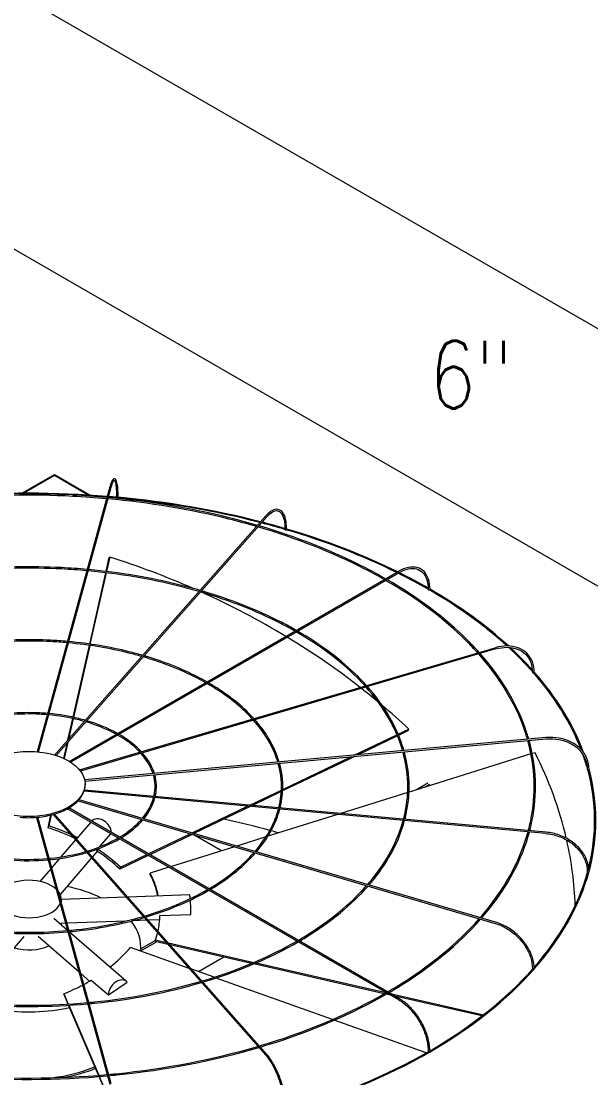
# Model space of a CAD drawing. Header units: millimetres. Extents: x -312439 to 477422, y -331570 to 212570.
# Drawn here: x 364827 to 365881, y 107253 to 109208 of the extents above; entities that cross this region are included whole.
import ezdxf

# ---------------------------------------------------------------- set-up
doc = ezdxf.new("R2010")
doc.units = ezdxf.units.MM
doc.layers.add('ARCONDTEXTO', color=4, linetype='Continuous')
doc.styles.add('ROMANS', font='romans.shx', dxfattribs={"height": 187.5})

msp = doc.modelspace()

# ---------------------------------------------------------------- linework, layer by layer
at = {"color": 5, "linetype": 'Continuous', "lineweight": 0, "extrusion": (-1.11022e-16, 0.816497, 0.57735)}
for p, q in [((360696.16, 111163.431), (370500.469, 105502.91)), ((370706.594, 105859.928), (361937.317, 110922.873))]:
    msp.add_line(p, q, dxfattribs=at)
at = {"color": 3, "linetype": 'Continuous', "lineweight": 0, "extrusion": (-1.11022e-16, 0.816497, 0.57735)}
for p, q in [((364828.496, 108334.265), (364888.798, 108369.081)), ((364888.798, 108367.081), (364831.997, 108334.287)), ((364888.798, 108369.081), (364955.205, 108330.741)), ((364951.325, 108330.981), (364888.798, 108367.081)), ((364991.403, 108346.135), (364856.935, 107855.967)), ((364859.41, 107855.729), (364993.765, 108345.487)), ((365279.924, 108292.547), (364889.247, 107849.865)), ((364891.811, 107849.069), (365281.761, 108290.926)), ((364991.078, 108216.153), (364985.058, 108189.572)), ((364989.748, 108212.721), (364991.078, 108216.153)), ((364984.519, 108189.637), (364989.748, 108212.721)), ((364916.245, 107838.223), (365525.437, 108189.94)), ((364918.61, 107836.76), (365526.662, 108187.819)), ((364954.089, 108055.292), (364983.975, 108187.236)), ((364984.514, 108187.171), (364954.625, 108055.215)), ((364923.396, 107919.785), (364953.546, 108052.895)), ((364954.082, 108052.819), (364923.924, 107919.672)), ((364935.287, 107822.39), (365703.857, 108048.484)), ((365704.548, 108046.134), (364936.923, 107820.318)), ((364913.882, 107877.779), (364922.855, 107917.396)), ((364923.382, 107917.282), (364914.626, 107878.622)), ((365443.206, 107849.682), (365522.169, 107887.579)), ((365523.145, 107885.254), (365450.396, 107850.339)), ((365524.38, 107888.64), (365543.986, 107898.05)), ((365542.656, 107894.618), (365525.357, 107886.316)), ((365542.656, 107894.618), (365543.986, 107898.05)), ((364906.125, 107843.536), (364912.754, 107872.799)), ((364913.498, 107873.642), (364906.626, 107843.304)), ((365797.752, 107882.103), (364944.664, 107804.094)), ((364945.121, 107801.676), (365797.975, 107879.664)), ((365444.065, 107847.301), (365310.906, 107783.393)), ((365311.025, 107786.243), (365436.874, 107846.643)), ((365770.092, 107851.93), (365544.565, 107781.279)), ((365777.536, 107854.262), (365772.444, 107852.667)), ((365797.975, 107707.112), (364944.317, 107785.174)), ((364945.53, 107794.34), (364945.53, 107796.34)), ((365250.465, 107757.178), (365308.53, 107785.046)), ((365579.596, 107797.894), (365558.238, 107785.563)), ((365573.385, 107790.308), (365583.06, 107795.894)), ((364932.529, 107765.197), (365703.857, 107538.292)), ((365704.548, 107540.642), (364934.367, 107767.209)), ((365797.752, 107704.673), (364943.594, 107782.78)), ((365308.387, 107782.184), (365255.354, 107756.731)), ((365542.078, 107780.5), (365418.564, 107741.807)), ((365525.437, 107396.836), (364912.847, 107750.515)), ((365526.662, 107398.957), (364915.324, 107751.913)), ((365143.301, 107705.746), (365246.16, 107755.112)), ((365251.049, 107754.665), (365146.909, 107704.685)), ((364855.889, 107734.624), (364991.403, 107240.641)), ((364993.765, 107241.289), (364858.367, 107734.847)), ((364877.052, 107715.18), (364882.436, 107738.948)), ((364883.022, 107739.096), (364878.382, 107718.612)), ((364886.502, 107740.021), (365279.924, 107294.229)), ((364889.105, 107740.774), (365281.761, 107295.85)), ((365412.486, 107739.903), (365283.504, 107699.497)), ((364877.052, 107715.18), (364878.382, 107718.612)), ((364955.944, 107725.633), (364929.597, 107694.891)), ((364927.987, 107693.013), (364900.783, 107661.271)), ((364992.736, 107704.391), (364971.612, 107679.742)), ((365062.475, 107666.955), (365140.003, 107704.163)), ((365143.611, 107703.102), (365065.117, 107665.43)), ((365197.864, 107672.668), (365146.75, 107702.179)), ((365279.9, 107698.367), (365225.895, 107681.449)), ((364968.077, 107671.845), (364959.139, 107661.416)), ((365221.692, 107680.133), (365103.683, 107643.164)), ((364898.352, 107658.434), (364883.942, 107641.621)), ((364957.53, 107659.538), (364899.563, 107591.902)), ((365062.442, 107664.146), (365009.73, 107638.847)), ((365011.06, 107642.279), (365059.8, 107665.671)), ((364882.018, 107639.376), (364861.961, 107615.974)), ((365009.73, 107638.847), (365011.06, 107642.279)), ((365066.069, 107628.454), (365066.164, 107631.41)), ((365100.507, 107642.169), (365066.164, 107631.41)), ((365139.006, 107591.244), (365024.804, 107587.011)), ((365021.64, 107586.894), (364901.366, 107582.436)), ((364901.366, 107583.48), (364901.366, 107578.106)), ((365084.008, 107552.817), (365141.236, 107554.938)), ((364913.269, 107525.128), (364887.727, 107547.263)), ((364909.692, 107538.499), (364900.685, 107538.165)), ((364901.366, 107538.191), (364901.366, 107535.443)), ((365020.82, 107542.618), (364912.206, 107538.592)), ((365059.451, 107544.05), (365032.724, 107543.059)), ((365083.53, 107544.942), (365062.615, 107544.167)), ((364768.185, 107438.61), (364833.026, 107514.267)), ((364934.444, 107448.271), (364858.77, 107513.849)), ((365021.713, 107431.153), (364916.72, 107522.138)), ((365137.959, 107455.092), (365029.253, 107493.919)), ((365075.623, 107506.925), (365048.644, 107491.349)), ((365048.644, 107487.349), (365077.849, 107504.21)), ((365048.644, 107486.992), (365048.644, 107494.242)), ((365075.553, 107504.734), (365075.648, 107507.69)), ((365098.832, 107499.427), (365075.553, 107504.734)), ((365075.648, 107507.69), (365095.542, 107503.156)), ((365099.631, 107502.223), (365257.8, 107466.168)), ((365253.222, 107464.233), (365102.922, 107498.495)), ((365202.026, 107475.904), (365155.27, 107448.909)), ((365183.981, 107438.654), (365142.73, 107453.388)), ((365498.881, 107408.234), (365257.315, 107463.3)), ((365261.859, 107465.243), (365501.615, 107410.59)), ((364953.831, 107431.471), (364937.776, 107445.384)), ((364957.106, 107433.426), (364988.902, 107405.872)), ((365402.99, 107360.43), (365187.755, 107437.306)), ((364988.902, 107405.872), (365023.097, 107429.692)), ((364906.059, 107408.102), (364914.179, 107389.187)), ((364907.294, 107404.765), (364906.059, 107408.102)), ((364913.987, 107389.175), (364907.294, 107404.765)), ((365510.139, 107405.668), (365502.405, 107407.431)), ((365509.71, 107408.744), (365682.427, 107369.373)), ((365679.461, 107367.071), (365518.234, 107403.823)), ((364970.592, 107257.319), (364915.014, 107386.783)), ((364915.206, 107386.795), (364970.783, 107257.335)), ((365576.047, 107298.619), (365406.361, 107359.226)), ((365000.288, 107188.146), (364971.612, 107254.944)), ((364971.802, 107254.96), (365000.221, 107188.762))]:
    msp.add_line(p, q, dxfattribs=at)
at = {"color": 3, "linetype": 'Continuous', "lineweight": 0}
for centre, major_axis, ratio, start_param, end_param in [((364841.471, 107728.805), (-1048.768, 0), 0.57735027, 4.57359934, 4.85199434), ((364841.471, 107728.805), (-1046.319, 0), 0.57735027, 4.57364216, 4.63432464), ((364841.471, 107728.805), (-1046.319, 0), 0.57735027, 4.55682048, 4.57124415), ((364841.471, 107728.805), (-1048.768, 0), 0.57735027, 4.55718579, 4.57120693), ((365004.814, 108325.559), (1.225, -0.004), 0.56474576, 3.14159265, 4.55699194), ((365004.814, 108325.559), (1.225, -0.004), 0.56474576, 4.55699194, 6.12778827), ((364841.471, 107728.805), (-1046.319, 0), 0.57735027, 4.2914666, 4.55448885), ((365005.006, 108326.258), (1.225, 0), 0.57735027, 5.71748689, 6.28318531), ((364841.471, 107728.805), (-1048.768, 0), 0.57735027, 4.29134899, 4.55463788), ((364841.471, 107728.805), (-1046.319, 0), 0.57735027, 4.24262693, 4.28868124), ((364841.471, 107728.805), (-1048.768, 0), 0.57735027, 4.24381435, 4.28857014), ((365316.335, 108267.12), (1.225, -0.01), 0.56597275, 3.14159265, 4.24604342), ((365316.335, 108267.12), (1.225, -0.01), 0.56597275, 4.24604342, 5.81683974), ((364841.471, 107728.805), (-1046.319, 0), 0.57735027, 4.00461262, 4.24016109), ((365316.891, 108267.75), (1.225, 0), 0.57735027, 5.29033196, 6.28318531), ((364841.471, 107728.805), (-1048.768, 0), 0.57735027, 4.00443097, 4.24060103), ((364842.801, 107561.525), (-942.562, 365.4), 0.65992862, 4.64663537, 4.80984928), ((364841.471, 107728.805), (-1046.319, 0), 0.57735027, 3.92863661, 4.00129229), ((364841.471, 107728.805), (-1048.768, 0), 0.57735027, 3.93098858, 4.00111844), ((365582.196, 108156.463), (-1.225, 0), 0.57735027, 1.83263032, 3.14159265), ((364841.471, 107728.805), (-1048.768, 0), 0.57735027, 3.70411228, 3.92650775), ((364842.801, 107561.525), (-942.562, 365.4), 0.65992862, 4.45394149, 4.62923067), ((365581.33, 108155.963), (1.225, -0.016), 0.56830663, 3.14159265, 3.93464288), ((365581.33, 108155.963), (1.225, -0.016), 0.56830663, 3.93464288, 5.50543921), ((364841.471, 107728.805), (-1046.319, 0), 0.57735027, 3.70570419, 3.9258203), ((364842.801, 107561.525), (-942.562, 365.4), 0.65992862, 4.28319099, 4.45112181), ((364841.471, 107728.805), (-1046.319, 0), 0.57735027, 3.61515195, 3.70067928), ((364841.471, 107728.805), (-1048.768, 0), 0.57735027, 3.61992048, 3.69877001), ((365773.86, 108002.968), (-1.225, 0.021), 0.57151893, 0, 0.48093441), ((365773.86, 108002.968), (-1.225, 0.021), 0.57151893, 0.48093441, 2.05173073), ((364841.471, 107728.805), (-1046.319, 0), 0.57735027, 3.3609423, 3.61148113), ((365774.952, 108003.289), (-1.225, 0), 0.57735027, 1.51847105, 3.14159265), ((364841.471, 107728.805), (-1048.768, 0), 0.57735027, 3.35086888, 3.61231471), ((364842.801, 107561.525), (-942.562, 365.4), 0.65992862, 4.23904287, 4.2800546), ((364842.801, 107561.525), (-942.562, 365.4), 0.65992862, 4.15803474, 4.22871948), ((364841.566, 107561.05), (1010.388, -32.497), 0.79709982, 0.20844184, 0.41264052), ((364841.471, 107728.805), (-1046.319, 0), 0.57735027, 3.30554955, 3.34466555), ((365875.08, 107823.111), (-1.225, 0.023), 0.57529521, 0, 0.1678974), ((365875.08, 107823.111), (-1.225, 0.023), 0.57529521, 0.1678974, 1.73869372), ((364841.471, 107728.805), (-1046.319, 0), 0.57735027, 2.9973499, 3.29716571), ((365876.289, 107823.222), (-1.225, 0), 0.57735027, 1.20431179, 3.14159265), ((364841.471, 107728.805), (-1048.768, 0), 0.57735027, 2.98561554, 3.29783032), ((364841.038, 107794.34), (-104.492, 0), 0.57735027, 2.67392209, 2.98094469), ((364841.038, 107794.34), (-104.492, 0), 0.57735027, 2.98808135, 3.14159265), ((364841.038, 107794.34), (-104.492, 0), 0.57735027, 2.35976282, 2.66678542), ((364841.038, 107794.34), (-104.492, 0), 0.57735027, 2.04560356, 2.35262616), ((364841.038, 107794.34), (-104.492, 0), 0.57735027, 1.41728503, 1.72430763), ((364841.038, 107794.34), (-104.492, 0), 0.57735027, 1.73144429, 2.03846689), ((364974.061, 107712.799), (-16.786, 14.386), 0.73180825, 3.6699438, 6.25547108), ((364841.471, 107163.917), (1046.319, 0), 0.57735027, 1.13086203, 1.21917829), ((364841.471, 107558.093), (-226.18, 87.683), 0.65992862, 4.59602029, 4.80984928), ((364842.801, 107561.525), (226.18, -87.683), 0.65992862, 1.48816133, 1.66825663), ((364841.471, 107163.917), (1046.319, 0), 0.57735027, 1.11315293, 1.12829513), ((364842.801, 107561.525), (226.18, -87.683), 0.65992862, 1.43137513, 1.46305029), ((364841.566, 107561.05), (1010.388, -32.497), 0.79709982, 0.05380476, 0.20420122), ((364841.471, 107558.093), (-226.18, 87.683), 0.65992862, 4.15803474, 4.39268064), ((364842.801, 107561.525), (226.18, -87.683), 0.65992862, 1.01644208, 1.25303729), ((364841.471, 107558.093), (242.456, -7.798), 0.79709982, 0.20115917, 0.41264052), ((364841.566, 107561.05), (242.456, -7.798), 0.79709982, 0.18583027, 0.41264052), ((364841.471, 107728.805), (-1046.319, 0), 0.57735027, 2.6752935, 2.98289949), ((364841.471, 107728.805), (-1048.768, 0), 0.57735027, 2.67086857, 2.98332964), ((365875.08, 107633.999), (-1.225, 0.023), 0.57926583, 0, 1.42460911), ((365876.289, 107633.888), (-1.225, 0), 0.57735027, 0.89015252, 3.14159265), ((364841.471, 107583.48), (-59.895, 0), 0.57735027, 3.69756416, 5.76575409), ((364841.471, 107583.48), (-59.895, 0), 0.57735027, 3.02719924, 3.57014533), ((364841.471, 107494.242), (-207.174, 0), 0.57735027, 4.00561733, 4.36390833), ((365139.825, 107569.152), (-0.819, 22.092), 0.05230802, 5.46284956, 6.28318531), ((364841.471, 107583.48), (-59.895, 0), 0.57735027, 0.78539816, 2.89978042), ((365139.825, 107569.152), (-0.819, 22.092), 0.05230802, 4.01155215, 5.31083021), ((364841.566, 107561.05), (242.456, -7.798), 0.79709982, 6.13145768, 6.28093219), ((364841.471, 107494.242), (-207.174, 0), 0.57735027, 3.08204121, 3.55783774), ((364841.566, 107561.05), (242.456, -7.798), 0.79709982, 6.04401129, 6.11604234), ((364841.471, 107523.858), (-59.895, 0), 0.57735027, 1.1079301, 2.23846982), ((364840.236, 107561.43), (-227.492, -84.221), 0.6873805, 2.02158825, 2.2576377), ((364841.471, 107728.805), (-1046.319, 0), 0.57735027, 2.35898226, 2.6687056), ((364841.471, 107728.805), (-1048.768, 0), 0.57735027, 2.35667794, 2.66891462), ((365773.86, 107454.142), (-1.225, 0.021), 0.58304212, 0, 1.10944839), ((365774.952, 107453.821), (-1.225, 0), 0.57735027, 0.57599326, 3.14159265), ((364840.236, 107561.43), (-227.492, -84.221), 0.6873805, 1.7758456, 1.84274406), ((365007.235, 107414.446), (14.478, 16.707), 0.67950023, 6.14949631, 8.84418497), ((364840.236, 107561.43), (-227.492, -84.221), 0.6873805, 1.60582316, 1.76537716), ((364841.471, 107494.242), (-207.174, 0), 0.57735027, 1.30817895, 1.9425337), ((364841.471, 107728.805), (-1046.319, 0), 0.57735027, 2.04376734, 2.35460013), ((364841.471, 107728.805), (-1048.768, 0), 0.57735027, 2.04258502, 2.35459852), ((365581.33, 107301.147), (-1.225, 0.017), 0.58625442, 0, 0.79329185), ((365582.196, 107300.647), (-1.225, 0), 0.57735027, 0.26183399, 3.14159265), ((364841.471, 107369.737), (-207.174, 0), 0.57735027, 1.77816663, 2.202298), ((364841.471, 107369.737), (-212.072, 0), 0.57735027, 1.89063678, 2.19285982)]:
    msp.add_ellipse(centre, major_axis=major_axis, ratio=ratio, start_param=start_param, end_param=end_param, dxfattribs=at)
msp.add_ellipse((364841.038, 107796.34), major_axis=(-104.492, 0), ratio=0.57735027, dxfattribs=at)
for points, knots in [([(365006.23, 108326.258), (365006.23, 108333.072), (365006.024, 108339.138), (365005.213, 108349.211), (365004.615, 108353.208), (365003.008, 108358.894), (365002.106, 108360.955), (364998.966, 108361.417), (364997.973, 108360.827), (364995.768, 108358.485), (364994.538, 108355.867), (364992.62, 108350.342), (364992.011, 108348.351), (364991.403, 108346.135)], [4.71238898, 4.71238898, 4.71238898, 4.71238898, 5.02654825, 5.02654825, 5.34070751, 5.34070751, 5.65486678, 5.65486678, 5.82360284, 5.82360284, 6.1377621, 6.1377621, 6.28318531, 6.28318531, 6.28318531, 6.28318531]), ([(364993.765, 108345.487), (364995.038, 108350.127), (364996.315, 108353.693), (364998.54, 108358.016), (364999.536, 108358.615), (364999.643, 108358.615), (365000.462, 108358.02), (365001.871, 108353.362), (365002.448, 108349.963), (365003.29, 108340.989), (365003.538, 108335.27), (365003.59, 108327.718), (365003.593, 108326.65), (365003.589, 108325.563)], [6.28318531, 6.28318531, 6.28318531, 6.28318531, 6.59845219, 6.59845219, 6.89265788, 6.89265788, 7.20992592, 7.20992592, 7.50402257, 7.50402257, 7.81881569, 7.81881569, 7.86952551, 7.86952551, 7.86952551, 7.86952551]), ([(364986.049, 108326.617), (364964.804, 108328.538), (364943.444, 108330.038), (364846.743, 108334.881), (364770.678, 108333.369), (364696.027, 108326.617)], [3.771589677, 3.771589677, 3.771589677, 3.771589677, 3.840445898, 3.840445898, 4.082391957, 4.082391957, 4.082391957, 4.082391957]), ([(364985.39, 108324.217), (364964.598, 108326.092), (364943.697, 108327.561), (364847.445, 108332.433), (364771.356, 108330.95), (364696.686, 108324.217)], [3.7720633, 3.7720633, 3.7720633, 3.7720633, 3.839550132, 3.839550132, 4.081918334, 4.081918334, 4.081918334, 4.081918334]), ([(365004.703, 108350.798), (365004.74, 108350.555), (365004.776, 108350.308), (365005.383, 108345.961), (365005.76, 108340.749), (365006.013, 108331.8), (365006.048, 108328.759), (365006.039, 108325.558)], [1.101311746, 1.101311746, 1.101311746, 1.101311746, 1.120767624, 1.120767624, 1.438035664, 1.438035664, 1.586302602, 1.586302602, 1.586302602, 1.586302602]), ([(365262.473, 108272.772), (365245.745, 108277.646), (365228.763, 108282.23), (365140.088, 108304.314), (365064.748, 108316.937), (364987.868, 108323.991)], [3.459637643, 3.459637643, 3.459637643, 3.459637643, 3.519736913, 3.519736913, 3.769381517, 3.769381517, 3.769381517, 3.769381517]), ([(365264.263, 108274.801), (365247.001, 108279.847), (365229.469, 108284.584), (365140.371, 108306.742), (365065.214, 108319.333), (364988.527, 108326.391)], [3.458315721, 3.458315721, 3.458315721, 3.458315721, 3.520259366, 3.520259366, 3.768912043, 3.768912043, 3.768912043, 3.768912043]), ([(365318.115, 108267.75), (365318.115, 108274.611), (365317.514, 108280.806), (365315.128, 108291.308), (365313.349, 108295.619), (365308.627, 108301.958), (365305.632, 108303.982), (365299.071, 108305.12), (365295.634, 108304.427), (365288.382, 108300.746), (365284.524, 108297.603), (365280.427, 108293.112), (365280.176, 108292.832), (365279.924, 108292.547)], [4.71238898, 4.71238898, 4.71238898, 4.71238898, 5.02654825, 5.02654825, 5.34070751, 5.34070751, 5.65486678, 5.65486678, 5.94845155, 5.94845155, 6.26261081, 6.26261081, 6.28318531, 6.28318531, 6.28318531, 6.28318531]), ([(365281.761, 108290.926), (365285.417, 108295.069), (365289.048, 108298.131), (365295.78, 108301.818), (365298.843, 108302.444), (365304.208, 108301.504), (365306.596, 108299.928), (365310.704, 108294.334), (365312.369, 108290.316), (365314.578, 108280.304), (365315.137, 108274.342), (365315.113, 108267.516), (365315.112, 108267.324), (365315.11, 108267.131)], [6.28318531, 6.28318531, 6.28318531, 6.28318531, 6.59783007, 6.59783007, 6.91209691, 6.91209691, 7.22936495, 7.22936495, 7.54663299, 7.54663299, 7.86046851, 7.86046851, 7.86952551, 7.86952551, 7.86952551, 7.86952551]), ([(365501.299, 108176.004), (365489.12, 108182.987), (365476.61, 108189.775), (365404.211, 108226.954), (365337.856, 108253.126), (365266.858, 108274.04)], [3.145113132, 3.145113132, 3.145113132, 3.145113132, 3.200037836, 3.200037836, 3.455209352, 3.455209352, 3.455209352, 3.455209352]), ([(365498.845, 108174.587), (365487.107, 108181.291), (365475.06, 108187.816), (365402.978, 108224.838), (365336.369, 108251.078), (365265.069, 108272.013)], [3.146975566, 3.146975566, 3.146975566, 3.146975566, 3.199958928, 3.199958928, 3.456525414, 3.456525414, 3.456525414, 3.456525414]), ([(365317.522, 108271.168), (365317.545, 108270.352), (365317.558, 108269.524), (365317.565, 108268.167), (365317.564, 108267.644), (365317.559, 108267.117)], [7.8059806913, 7.8059806913, 7.8059806913, 7.8059806913, 7.8451401512, 7.8451401512, 7.8694167814, 7.8694167814, 7.8694167814, 7.8694167814]), ([(364949.482, 108193.321), (364933.633, 108194.75), (364917.7, 108195.865), (364845.385, 108199.481), (364788.464, 108198.356), (364732.594, 108193.321)], [3.772165081, 3.772165081, 3.772165081, 3.772165081, 3.840593344, 3.840593344, 4.081816553, 4.081816553, 4.081816553, 4.081816553]), ([(364948.823, 108190.921), (364933.428, 108192.303), (364917.952, 108193.388), (364846.087, 108197.032), (364789.143, 108195.937), (364733.253, 108190.921)], [3.772797592, 3.772797592, 3.772797592, 3.772797592, 3.839399606, 3.839399606, 4.081184042, 4.081184042, 4.081184042, 4.081184042]), ([(365583.421, 108156.463), (365583.421, 108163.363), (365582.476, 108169.744), (365578.742, 108180.858), (365575.949, 108185.593), (365568.755, 108192.873), (365564.362, 108195.416), (365554.492, 108198.022), (365549.025, 108198.09), (365537.568, 108195.814), (365531.572, 108193.463), (365525.543, 108190.001), (365525.49, 108189.971), (365525.437, 108189.94)], [3.14159265, 3.14159265, 3.14159265, 3.14159265, 3.45575192, 3.45575192, 3.76991118, 3.76991118, 4.08269654, 4.08269654, 4.39544819, 4.39544819, 4.70960746, 4.70960746, 4.71238898, 4.71238898, 4.71238898, 4.71238898]), ([(365526.662, 108187.819), (365532.411, 108191.138), (365538.137, 108193.38), (365548.934, 108195.52), (365554, 108195.421), (365563.004, 108192.966), (365566.949, 108190.617), (365573.44, 108183.844), (365575.982, 108179.41), (365579.362, 108168.822), (365580.195, 108162.672), (365580.105, 108155.979)], [1.57079633, 1.57079633, 1.57079633, 1.57079633, 1.88806437, 1.88806437, 2.20533241, 2.20533241, 2.52260045, 2.52260045, 2.83986849, 2.83986849, 3.15713653, 3.15713653, 3.15713653, 3.15713653]), ([(365156.354, 108152.528), (365144.096, 108156.087), (365131.657, 108159.439), (365065.461, 108175.929), (365008.96, 108185.4), (364951.302, 108190.696)], [3.460983159, 3.460983159, 3.460983159, 3.460983159, 3.519648571, 3.519648571, 3.769222865, 3.769222865, 3.769222865, 3.769222865]), ([(365158.145, 108154.558), (365145.353, 108158.289), (365132.364, 108161.794), (365065.744, 108178.358), (365009.425, 108187.796), (364951.96, 108193.096)], [3.459218713, 3.459218713, 3.459218713, 3.459218713, 3.520344822, 3.520344822, 3.768597722, 3.768597722, 3.768597722, 3.768597722]), ([(365671.59, 108038.992), (365664.957, 108046.392), (365658.027, 108053.704), (365609.807, 108101.893), (365559.397, 108139.749), (365501.303, 108173.178)], [2.833719703, 2.833719703, 2.833719703, 2.833719703, 2.880073873, 2.880073873, 3.143270218, 3.143270218, 3.143270218, 3.143270218]), ([(365674.192, 108039.757), (365667.314, 108047.465), (365660.117, 108055.076), (365611.71, 108103.468), (365561.525, 108141.226), (365503.753, 108174.592)], [2.831913395, 2.831913395, 2.831913395, 2.831913395, 2.879924499, 2.879924499, 3.141418031, 3.141418031, 3.141418031, 3.141418031]), ([(365333.569, 108079.165), (365325.063, 108084.006), (365316.342, 108088.721), (365262.549, 108116.35), (365212.514, 108136.055), (365158.952, 108151.77)], [3.148849473, 3.148849473, 3.148849473, 3.148849473, 3.199944541, 3.199944541, 3.456834427, 3.456834427, 3.456834427, 3.456834427]), ([(365336.026, 108080.584), (365327.078, 108085.701), (365317.892, 108090.68), (365263.782, 108118.466), (365214.001, 108138.103), (365160.741, 108153.797)], [3.146361804, 3.146361804, 3.146361804, 3.146361804, 3.200049713, 3.200049713, 3.455080387, 3.455080387, 3.455080387, 3.455080387]), ([(365465.952, 107978.498), (365460.945, 107984.088), (365455.714, 107989.609), (365419.549, 108025.765), (365381.862, 108054.119), (365338.482, 108079.173)], [2.833499431, 2.833499431, 2.833499431, 2.833499431, 2.879899034, 2.879899034, 3.141439875, 3.141439875, 3.141439875, 3.141439875]), ([(364912.927, 108060.071), (364902.471, 108061.006), (364891.96, 108061.737), (364844.023, 108064.126), (364806.242, 108063.389), (364769.149, 108060.071)], [3.773286698, 3.773286698, 3.773286698, 3.773286698, 3.840886477, 3.840886477, 4.080694936, 4.080694936, 4.080694936, 4.080694936]), ([(364912.268, 108057.67), (364902.266, 108058.559), (364892.213, 108059.261), (364844.725, 108061.677), (364806.921, 108060.969), (364769.807, 108057.67)], [3.774238416, 3.774238416, 3.774238416, 3.774238416, 3.839097695, 3.839097695, 4.079743218, 4.079743218, 4.079743218, 4.079743218]), ([(365052.059, 108034.35), (365043.727, 108036.77), (365035.27, 108039.046), (364991.122, 108050.018), (364953.645, 108056.304), (364915.405, 108059.845)], [3.46094335, 3.46094335, 3.46094335, 3.46094335, 3.520514255, 3.520514255, 3.7679441, 3.7679441, 3.7679441, 3.7679441]), ([(365463.347, 107977.732), (365458.587, 107983.015), (365453.624, 107988.237), (365417.646, 108024.19), (365379.734, 108052.642), (365336.031, 108077.758)], [2.83591825, 2.83591825, 2.83591825, 2.83591825, 2.880098074, 2.880098074, 3.143909361, 3.143909361, 3.143909361, 3.143909361]), ([(365050.266, 108032.319), (365042.47, 108034.568), (365034.564, 108036.692), (364990.838, 108047.589), (364953.179, 108053.908), (364914.747, 108057.446)], [3.463595352, 3.463595352, 3.463595352, 3.463595352, 3.51947091, 3.51947091, 3.768879274, 3.768879274, 3.768879274, 3.768879274]), ([(365776.176, 108003.289), (365776.176, 108010.218), (365774.979, 108016.817), (365770.277, 108028.694), (365766.772, 108033.968), (365757.81, 108042.636), (365752.356, 108046.026), (365740.073, 108050.591), (365733.246, 108051.766), (365718.893, 108051.818), (365711.37, 108050.694), (365703.857, 108048.484)], [4.71238898, 4.71238898, 4.71238898, 4.71238898, 5.02654825, 5.02654825, 5.34070751, 5.34070751, 5.65486678, 5.65486678, 5.96902604, 5.96902604, 6.28318531, 6.28318531, 6.28318531, 6.28318531]), ([(365704.548, 108046.134), (365711.811, 108048.271), (365719.06, 108049.338), (365732.797, 108049.246), (365739.282, 108048.087), (365750.85, 108043.687), (365755.932, 108040.448), (365764.229, 108032.216), (365767.446, 108027.221), (365771.706, 108015.93), (365772.748, 108009.633), (365772.636, 108002.989)], [6.28318531, 6.28318531, 6.28318531, 6.28318531, 6.60045335, 6.60045335, 6.91772139, 6.91772139, 7.23498943, 7.23498943, 7.55225747, 7.55225747, 7.86952551, 7.86952551, 7.86952551, 7.86952551]), ([(365168.331, 107983.765), (365163.047, 107986.75), (365157.639, 107989.664), (365122.129, 108007.903), (365088.679, 108021.07), (365052.866, 108031.563)], [3.152476318, 3.152476318, 3.152476318, 3.152476318, 3.199914714, 3.199914714, 3.457374967, 3.457374967, 3.457374967, 3.457374967]), ([(365170.792, 107985.186), (365165.062, 107988.447), (365159.188, 107991.622), (365123.362, 108010.019), (365090.167, 108023.117), (365054.655, 108033.59)], [3.148732281, 3.148732281, 3.148732281, 3.148732281, 3.200072384, 3.200072384, 3.454746323, 3.454746323, 3.454746323, 3.454746323]), ([(365763.585, 107878.978), (365761.563, 107886.06), (365759.296, 107893.118), (365739.831, 107947.617), (365711.704, 107993.78), (365673.393, 108036.969)], [2.519571261, 2.519571261, 2.519571261, 2.519571261, 2.559550642, 2.559550642, 2.829500903, 2.829500903, 2.829500903, 2.829500903]), ([(365766.067, 107879.205), (365763.953, 107886.647), (365761.571, 107894.063), (365741.946, 107948.764), (365713.964, 107994.733), (365675.989, 108037.733)], [2.518738954, 2.518738954, 2.518738954, 2.518738954, 2.560443172, 2.560443172, 2.827714195, 2.827714195, 2.827714195, 2.827714195]), ([(365255.132, 107916.481), (365252.238, 107919.659), (365249.234, 107922.804), (365225.496, 107946.523), (365200.095, 107965.564), (365170.798, 107982.361)], [2.840166791, 2.840166791, 2.840166791, 2.840166791, 2.880145835, 2.880145835, 3.145067211, 3.145067211, 3.145067211, 3.145067211]), ([(365257.742, 107917.248), (365254.598, 107920.732), (365251.324, 107924.176), (365227.398, 107948.099), (365202.223, 107967.041), (365173.25, 107983.776)], [2.836508955, 2.836508955, 2.836508955, 2.836508955, 2.879847671, 2.879847671, 3.141363941, 3.141363941, 3.141363941, 3.141363941]), ([(365532.769, 107857.872), (365531.325, 107862.863), (365529.717, 107867.839), (365515.206, 107908.501), (365494.027, 107943.227), (365465.156, 107975.711)], [2.521788299, 2.521788299, 2.521788299, 2.521788299, 2.55939978, 2.55939978, 2.830291828, 2.830291828, 2.830291828, 2.830291828]), ([(365535.253, 107858.099), (365533.715, 107863.451), (365531.992, 107868.784), (365517.32, 107909.648), (365496.287, 107944.18), (365467.752, 107976.475)], [2.520659116, 2.520659116, 2.520659116, 2.520659116, 2.560589234, 2.560589234, 2.827907762, 2.827907762, 2.827907762, 2.827907762]), ([(364876.372, 107926.819), (364871.309, 107927.262), (364866.222, 107927.609), (364842.662, 107928.772), (364824.02, 107928.421), (364805.704, 107926.819)], [3.776630452, 3.776630452, 3.776630452, 3.776630452, 3.841752063, 3.841752063, 4.077351182, 4.077351182, 4.077351182, 4.077351182]), ([(364875.713, 107924.417), (364871.104, 107924.815), (364866.474, 107925.134), (364843.364, 107926.322), (364824.699, 107926.001), (364806.363, 107924.417)], [3.778551419, 3.778551419, 3.778551419, 3.778551419, 3.838185012, 3.838185012, 4.075430215, 4.075430215, 4.075430215, 4.075430215]), ([(364944.175, 107912.104), (364940.842, 107913.047), (364937.471, 107913.944), (364916.217, 107919.249), (364897.399, 107922.416), (364878.192, 107924.196)], [3.471418325, 3.471418325, 3.471418325, 3.471418325, 3.518930063, 3.518930063, 3.767850767, 3.767850767, 3.767850767, 3.767850767]), ([(364945.971, 107914.14), (364942.1, 107915.249), (364938.177, 107916.298), (364916.501, 107921.677), (364897.865, 107924.812), (364878.85, 107926.594)], [3.466082688, 3.466082688, 3.466082688, 3.466082688, 3.521010964, 3.521010964, 3.765995554, 3.765995554, 3.765995554, 3.765995554]), ([(365003.08, 107888.357), (365001.026, 107889.492), (364998.936, 107890.606), (364981.71, 107899.456), (364964.845, 107906.084), (364946.781, 107911.356)], [3.163350536, 3.163350536, 3.163350536, 3.163350536, 3.199816759, 3.199816759, 3.458993739, 3.458993739, 3.458993739, 3.458993739]), ([(365005.552, 107889.784), (365003.045, 107891.19), (365000.486, 107892.565), (364982.943, 107901.571), (364966.333, 107908.132), (364948.57, 107913.383)], [3.15578841, 3.15578841, 3.15578841, 3.15578841, 3.200131949, 3.200131949, 3.453750875, 3.453750875, 3.453750875, 3.453750875]), ([(365301.961, 107836.766), (365301.094, 107839.683), (365300.144, 107842.591), (365290.585, 107869.417), (365276.366, 107892.694), (365256.951, 107914.462)], [2.526062853, 2.526062853, 2.526062853, 2.526062853, 2.559096419, 2.559096419, 2.831723129, 2.831723129, 2.831723129, 2.831723129]), ([(365304.448, 107836.993), (365303.485, 107840.27), (365302.418, 107843.535), (365292.699, 107870.564), (365278.626, 107893.647), (365259.548, 107915.226)], [2.5243135, 2.5243135, 2.5243135, 2.5243135, 2.560878912, 2.560878912, 2.828143092, 2.828143092, 2.828143092, 2.828143092]), ([(365046.894, 107855.222), (365045.881, 107856.301), (365044.843, 107857.371), (365033.346, 107868.856), (365020.455, 107878.485), (365005.564, 107886.963)], [2.852936139, 2.852936139, 2.852936139, 2.852936139, 2.880283876, 2.880283876, 3.148538696, 3.148538696, 3.148538696, 3.148538696]), ([(365049.521, 107855.995), (365048.248, 107857.375), (365046.934, 107858.743), (365035.248, 107870.432), (365022.583, 107879.962), (365008.018, 107888.38)], [2.84544614, 2.84544614, 2.84544614, 2.84544614, 2.879690294, 2.879690294, 3.141137935, 3.141137935, 3.141137935, 3.141137935]), ([(365877.514, 107823.222), (365877.514, 107830.166), (365876.183, 107836.996), (365870.987, 107849.739), (365867.125, 107855.649), (365857.268, 107865.963), (365851.276, 107870.367), (365837.758, 107877.249), (365830.235, 107879.729), (365814.389, 107882.536), (365806.069, 107882.863), (365797.752, 107882.103)], [4.71238898, 4.71238898, 4.71238898, 4.71238898, 5.02654825, 5.02654825, 5.34070751, 5.34070751, 5.65486678, 5.65486678, 5.96902604, 5.96902604, 6.28318531, 6.28318531, 6.28318531, 6.28318531]), ([(365765.311, 107710.099), (365766.917, 107716.17), (365768.343, 107722.256), (365779.644, 107777.594), (365777.847, 107827.618), (365764.26, 107876.581)], [2.204619764, 2.204619764, 2.204619764, 2.204619764, 2.238829514, 2.238829514, 2.515060108, 2.515060108, 2.515060108, 2.515060108]), ([(365767.785, 107709.873), (365769.469, 107716.273), (365770.956, 107722.69), (365782.061, 107778.185), (365780.202, 107828.039), (365766.739, 107876.807)], [2.205366155, 2.205366155, 2.205366155, 2.205366155, 2.241163262, 2.241163262, 2.514260549, 2.514260549, 2.514260549, 2.514260549]), ([(365797.975, 107879.664), (365806.036, 107880.401), (365814.092, 107880.071), (365829.385, 107877.318), (365836.619, 107874.896), (365849.542, 107868.214), (365855.229, 107863.956), (365864.504, 107854.042), (365868.09, 107848.387), (365872.828, 107836.236), (365873.979, 107829.741), (365873.855, 107823.134)], [0, 0, 0, 0, 0.31726804, 0.31726804, 0.63453608, 0.63453608, 0.95180412, 0.95180412, 1.26907216, 1.26907216, 1.5863402, 1.5863402, 1.5863402, 1.5863402]), ([(365071.127, 107815.658), (365070.857, 107816.501), (365070.573, 107817.343), (365065.966, 107830.331), (365058.705, 107842.16), (365048.743, 107853.213)], [2.538956365, 2.538956365, 2.538956365, 2.538956365, 2.558172992, 2.558172992, 2.836025224, 2.836025224, 2.836025224, 2.836025224]), ([(365073.624, 107815.886), (365073.247, 107817.088), (365072.843, 107818.286), (365068.079, 107831.48), (365060.965, 107843.114), (365051.344, 107853.978)], [2.535128932, 2.535128932, 2.535128932, 2.535128932, 2.561728893, 2.561728893, 2.828841782, 2.828841782, 2.828841782, 2.828841782]), ([(365534.522, 107731.203), (365535.629, 107735.443), (365536.619, 107739.692), (365545.082, 107780.997), (365543.72, 107818.636), (365533.451, 107855.475)], [2.206572109, 2.206572109, 2.206572109, 2.206572109, 2.238438586, 2.238438586, 2.515769314, 2.515769314, 2.515769314, 2.515769314]), ([(365536.994, 107730.977), (365538.179, 107735.546), (365539.23, 107740.127), (365547.499, 107781.588), (365546.075, 107819.057), (365535.93, 107855.701)], [2.20754654, 2.20754654, 2.20754654, 2.20754654, 2.241548585, 2.241548585, 2.514698228, 2.514698228, 2.514698228, 2.514698228]), ([(365303.716, 107752.309), (365304.333, 107754.732), (365304.892, 107757.159), (365310.518, 107784.432), (365309.594, 107809.669), (365302.653, 107834.37)], [2.210316481, 2.210316481, 2.210316481, 2.210316481, 2.237655596, 2.237655596, 2.51702204, 2.51702204, 2.51702204, 2.51702204]), ([(365306.186, 107752.083), (365306.879, 107754.835), (365307.5, 107757.594), (365312.934, 107785.023), (365311.949, 107810.091), (365305.133, 107834.596)], [2.211718384, 2.211718384, 2.211718384, 2.211718384, 2.242315601, 2.242315601, 2.515402874, 2.515402874, 2.515402874, 2.515402874]), ([(365072.891, 107773.416), (365073.033, 107774.021), (365073.167, 107774.626), (365075.953, 107787.867), (365075.468, 107800.702), (365071.854, 107813.265)], [2.221614787, 2.221614787, 2.221614787, 2.221614787, 2.235297735, 2.235297735, 2.520800805, 2.520800805, 2.520800805, 2.520800805]), ([(365075.353, 107773.191), (365075.568, 107774.126), (365075.767, 107775.062), (365078.367, 107788.458), (365077.821, 107801.124), (365074.336, 107813.492)], [2.224061215, 2.224061215, 2.224061215, 2.224061215, 2.244587809, 2.244587809, 2.517487833, 2.517487833, 2.517487833, 2.517487833]), ([(365051.565, 107732.733), (365051.974, 107733.218), (365052.378, 107733.705), (365062.319, 107745.87), (365068.902, 107758.313), (365072.288, 107771.012)], [1.903307061, 1.903307061, 1.903307061, 1.903307061, 1.915350543, 1.915350543, 2.203452943, 2.203452943, 2.203452943, 2.203452943]), ([(365054.127, 107731.979), (365054.627, 107732.582), (365055.119, 107733.188), (365064.936, 107745.495), (365071.418, 107757.989), (365074.762, 107770.786)], [1.909987851, 1.909987851, 1.909987851, 1.909987851, 1.924618049, 1.924618049, 2.206425781, 2.206425781, 2.206425781, 2.206425781]), ([(365259.787, 107671.479), (365261.42, 107673.373), (365263.015, 107675.277), (365283.296, 107700.246), (365296.297, 107724.809), (365303.086, 107749.907)], [1.894116328, 1.894116328, 1.894116328, 1.894116328, 1.917671716, 1.917671716, 2.201274894, 2.201274894, 2.201274894, 2.201274894]), ([(365262.364, 107670.721), (365264.085, 107672.733), (365265.762, 107674.757), (365285.916, 107699.871), (365298.815, 107724.486), (365305.561, 107749.681)], [1.897570624, 1.897570624, 1.897570624, 1.897570624, 1.922320382, 1.922320382, 2.202808492, 2.202808492, 2.202808492, 2.202808492]), ([(365009.073, 107697.787), (365009.676, 107698.145), (365010.274, 107698.504), (365026.449, 107708.33), (365039.61, 107719.096), (365049.811, 107730.696)], [1.585149833, 1.585149833, 1.585149833, 1.585149833, 1.596233634, 1.596233634, 1.886390456, 1.886390456, 1.886390456, 1.886390456]), ([(365011.501, 107696.385), (365012.125, 107696.761), (365012.745, 107697.139), (365028.968, 107707.144), (365042.164, 107718.094), (365052.397, 107729.935)], [1.592315094, 1.592315094, 1.592315094, 1.592315094, 1.603748231, 1.603748231, 1.893388943, 1.893388943, 1.893388943, 1.893388943]), ([(365467.997, 107610.229), (365470.864, 107613.528), (365473.654, 107616.85), (365504.274, 107654.622), (365523.692, 107691.306), (365533.882, 107728.802)], [1.891059564, 1.891059564, 1.891059564, 1.891059564, 1.918447026, 1.918447026, 2.200552897, 2.200552897, 2.200552897, 2.200552897]), ([(365470.58, 107609.469), (365473.533, 107612.887), (365476.404, 107616.329), (365506.895, 107654.248), (365526.211, 107690.984), (365536.359, 107728.576)], [1.893387733, 1.893387733, 1.893387733, 1.893387733, 1.921549455, 1.921549455, 2.201585872, 2.201585872, 2.201585872, 2.201585872]), ([(365676.172, 107548.989), (365680.288, 107553.705), (365684.283, 107558.456), (365725.241, 107609.032), (365751.071, 107657.82), (365764.666, 107707.698)], [1.889456602, 1.889456602, 1.889456602, 1.889456602, 1.918834976, 1.918834976, 2.200108517, 2.200108517, 2.200108517, 2.200108517]), ([(365678.758, 107548.229), (365682.959, 107553.063), (365687.034, 107557.935), (365727.863, 107608.658), (365753.591, 107657.498), (365767.143, 107707.472)], [1.891212574, 1.891212574, 1.891212574, 1.891212574, 1.921163042, 1.921163042, 2.200887841, 2.200887841, 2.200887841, 2.200887841]), ([(365877.514, 107633.888), (365877.514, 107640.833), (365876.183, 107647.889), (365871.008, 107661.528), (365867.166, 107668.11), (365857.357, 107680.167), (365851.392, 107685.642), (365837.924, 107694.963), (365830.422, 107698.808), (365814.605, 107704.503), (365806.292, 107706.352), (365797.975, 107707.112)], [4.71238898, 4.71238898, 4.71238898, 4.71238898, 5.02654825, 5.02654825, 5.34070751, 5.34070751, 5.65486678, 5.65486678, 5.96902604, 5.96902604, 6.28318531, 6.28318531, 6.28318531, 6.28318531]), ([(364949.625, 107672.197), (364950.315, 107672.406), (364951.004, 107672.616), (364971.883, 107679.071), (364990.465, 107687.032), (365006.641, 107696.363)], [1.267045676, 1.267045676, 1.267045676, 1.267045676, 1.27702015, 1.27702015, 1.570336557, 1.570336557, 1.570336557, 1.570336557]), ([(364951.407, 107670.178), (364952.156, 107670.408), (364952.904, 107670.639), (364974.028, 107677.263), (364992.773, 107685.402), (365009.087, 107694.951)], [1.272186296, 1.272186296, 1.272186296, 1.272186296, 1.282962347, 1.282962347, 1.577666055, 1.577666055, 1.577666055, 1.577666055]), ([(365797.752, 107704.673), (365805.813, 107703.936), (365813.877, 107702.132), (365829.199, 107696.572), (365836.454, 107692.817), (365849.427, 107683.736), (365855.142, 107678.413), (365864.465, 107666.742), (365868.071, 107660.397), (365872.828, 107647.327), (365873.979, 107640.604), (365873.855, 107634.022)], [0, 0, 0, 0, 0.31726804, 0.31726804, 0.63453608, 0.63453608, 0.95180412, 0.95180412, 1.26907216, 1.26907216, 1.5863402, 1.5863402, 1.5863402, 1.5863402]), ([(364879.28, 107658.615), (364879.931, 107658.678), (364880.582, 107658.741), (364904.093, 107661.103), (364926.353, 107665.374), (364947.037, 107671.428)], [0.949238609, 0.949238609, 0.949238609, 0.949238609, 0.957681574, 0.957681574, 1.254620941, 1.254620941, 1.254620941, 1.254620941]), ([(364879.938, 107656.218), (364880.809, 107656.302), (364881.68, 107656.389), (364905.582, 107658.856), (364927.999, 107663.226), (364948.825, 107669.401)], [0.951064936, 0.951064936, 0.951064936, 0.951064936, 0.962301991, 0.962301991, 1.259854639, 1.259854639, 1.259854639, 1.259854639]), ([(364968.365, 107675.894), (364968.348, 107675.74), (364968.329, 107675.588), (364968.148, 107674.285), (364967.866, 107673.208), (364967.489, 107672.235)], [25.28971129, 25.28971129, 25.28971129, 25.28971129, 25.51327082, 25.51327082, 27.21415767, 27.21415767, 27.21415767, 27.21415767]), ([(365174.314, 107602.385), (365176.517, 107603.676), (365178.697, 107604.979), (365211.663, 107625.081), (365237.737, 107646.429), (365258.015, 107669.447)], [1.577975631, 1.577975631, 1.577975631, 1.577975631, 1.598113062, 1.598113062, 1.885671956, 1.885671956, 1.885671956, 1.885671956]), ([(365176.752, 107600.977), (365178.973, 107602.288), (365181.172, 107603.611), (365214.185, 107623.895), (365240.294, 107645.427), (365260.605, 107668.685)], [1.581619842, 1.581619842, 1.581619842, 1.581619842, 1.601882376, 1.601882376, 1.889205457, 1.889205457, 1.889205457, 1.889205457]), ([(364804.615, 107655.987), (364805.491, 107655.908), (364806.368, 107655.831), (364830.498, 107653.815), (364854.249, 107653.892), (364877.461, 107655.987)], [0.630366287, 0.630366287, 0.630366287, 0.630366287, 0.641648359, 0.641648359, 0.94043004, 0.94043004, 0.94043004, 0.94043004]), ([(364805.273, 107658.387), (364805.743, 107658.345), (364806.212, 107658.304), (364829.89, 107656.279), (364853.617, 107656.321), (364876.803, 107658.387)], [0.632258371, 0.632258371, 0.632258371, 0.632258371, 0.638337859, 0.638337859, 0.938537956, 0.938537956, 0.938537956, 0.938537956]), ([(365055.713, 107551.987), (365058.022, 107552.675), (365060.322, 107553.375), (365102.739, 107566.535), (365139.68, 107582.388), (365171.873, 107600.966)], [1.261848076, 1.261848076, 1.261848076, 1.261848076, 1.278507505, 1.278507505, 1.570566343, 1.570566343, 1.570566343, 1.570566343]), ([(365057.499, 107549.964), (365059.866, 107550.674), (365062.223, 107551.396), (365104.884, 107564.727), (365141.99, 107580.758), (365174.32, 107599.553)], [1.264451017, 1.264451017, 1.264451017, 1.264451017, 1.281488092, 1.281488092, 1.574251683, 1.574251683, 1.574251683, 1.574251683]), ([(365339.549, 107506.987), (365343.358, 107509.207), (365347.122, 107511.453), (365396.879, 107541.832), (365435.864, 107573.762), (365466.219, 107608.199)], [1.575583148, 1.575583148, 1.575583148, 1.575583148, 1.598741205, 1.598741205, 1.885432931, 1.885432931, 1.885432931, 1.885432931]), ([(365341.991, 107505.577), (365345.817, 107507.818), (365349.597, 107510.085), (365399.401, 107540.646), (365438.423, 107572.761), (365468.811, 107607.436)], [1.578026357, 1.578026357, 1.578026357, 1.578026357, 1.601256762, 1.601256762, 1.887796271, 1.887796271, 1.887796271, 1.887796271]), ([(364915.835, 107525.364), (364917.834, 107525.55), (364919.83, 107525.745), (364967.44, 107530.561), (365011.852, 107539.111), (365053.122, 107551.221)], [0.945863763, 0.945863763, 0.945863763, 0.945863763, 0.95883914, 0.95883914, 1.255627672, 1.255627672, 1.255627672, 1.255627672]), ([(364916.493, 107522.965), (364918.712, 107523.174), (364920.929, 107523.392), (364968.929, 107528.313), (365013.497, 107536.963), (365054.911, 107549.194)], [0.946791669, 0.946791669, 0.946791669, 0.946791669, 0.961156725, 0.961156725, 1.25825401, 1.25825401, 1.25825401, 1.25825401]), ([(365504.742, 107411.612), (365510.172, 107414.769), (365515.534, 107417.965), (365582.078, 107458.62), (365633.964, 107501.119), (365674.392, 107546.96)], [1.574326589, 1.574326589, 1.574326589, 1.574326589, 1.599055591, 1.599055591, 1.885237716, 1.885237716, 1.885237716, 1.885237716]), ([(365507.186, 107410.201), (365512.632, 107413.379), (365518.01, 107416.597), (365584.601, 107457.434), (365636.524, 107500.118), (365676.983, 107546.197)], [1.576164321, 1.576164321, 1.576164321, 1.576164321, 1.600943265, 1.600943265, 1.88701346, 1.88701346, 1.88701346, 1.88701346]), ([(365703.857, 107538.292), (365711.12, 107536.155), (365718.394, 107532.95), (365732.227, 107524.719), (365738.783, 107519.694), (365750.515, 107508.329), (365755.687, 107501.992), (365764.129, 107488.65), (365767.397, 107481.647), (365771.706, 107467.689), (365772.748, 107460.738), (365772.636, 107454.163)], [0, 0, 0, 0, 0.31726804, 0.31726804, 0.63453608, 0.63453608, 0.95180412, 0.95180412, 1.26907216, 1.26907216, 1.5863402, 1.5863402, 1.5863402, 1.5863402]), ([(365776.176, 107453.821), (365776.176, 107460.751), (365774.98, 107468.009), (365770.33, 107482.489), (365766.879, 107489.709), (365758.061, 107503.424), (365752.697, 107509.916), (365740.575, 107521.554), (365733.818, 107526.696), (365719.56, 107535.136), (365712.061, 107538.432), (365704.548, 107540.642)], [4.71238898, 4.71238898, 4.71238898, 4.71238898, 5.02654825, 5.02654825, 5.34070751, 5.34070751, 5.65486678, 5.65486678, 5.96902604, 5.96902604, 6.28318531, 6.28318531, 6.28318531, 6.28318531]), ([(364768.06, 107522.736), (364769.835, 107522.575), (364771.612, 107522.42), (364819.953, 107518.356), (364867.534, 107518.514), (364914.016, 107522.736)], [0.629347255, 0.629347255, 0.629347255, 0.629347255, 0.640828535, 0.640828535, 0.941449071, 0.941449071, 0.941449071, 0.941449071]), ([(364768.718, 107525.136), (364770.087, 107525.013), (364771.456, 107524.893), (364819.346, 107520.82), (364866.901, 107520.942), (364913.357, 107525.136)], [0.630291706, 0.630291706, 0.630291706, 0.630291706, 0.639167998, 0.639167998, 0.940504621, 0.940504621, 0.940504621, 0.940504621]), ([(365161.8, 107431.779), (365165.729, 107432.945), (365169.64, 107434.133), (365233.595, 107453.999), (365288.896, 107477.744), (365337.105, 107505.569)], [1.260112578, 1.260112578, 1.260112578, 1.260112578, 1.279004431, 1.279004431, 1.570642983, 1.570642983, 1.570642983, 1.570642983]), ([(365163.586, 107429.755), (365167.574, 107430.943), (365171.542, 107432.154), (365235.741, 107452.191), (365291.206, 107476.114), (365339.553, 107504.156)], [1.261855173, 1.261855173, 1.261855173, 1.261855173, 1.280993608, 1.280993608, 1.573104483, 1.573104483, 1.573104483, 1.573104483]), ([(364952.39, 107392.113), (364955.736, 107392.423), (364959.079, 107392.748), (365030.787, 107400.018), (365097.35, 107412.848), (365159.208, 107431.014)], [0.944736348, 0.944736348, 0.944736348, 0.944736348, 0.959225727, 0.959225727, 1.25596384, 1.25596384, 1.25596384, 1.25596384]), ([(364953.048, 107389.714), (364956.615, 107390.046), (364960.178, 107390.394), (365032.276, 107397.77), (365098.996, 107410.7), (365160.997, 107428.987)], [0.945358255, 0.945358255, 0.945358255, 0.945358255, 0.960772431, 0.960772431, 1.257716852, 1.257716852, 1.257716852, 1.257716852]), ([(365267.853, 107311.608), (365273.415, 107313.255), (365278.948, 107314.934), (365364.435, 107341.504), (365438.081, 107373.134), (365502.297, 107410.196)], [1.259205702, 1.259205702, 1.259205702, 1.259205702, 1.279253109, 1.279253109, 1.570621219, 1.570621219, 1.570621219, 1.570621219]), ([(365269.64, 107309.583), (365275.26, 107311.252), (365280.85, 107312.954), (365366.581, 107339.696), (365440.391, 107371.503), (365504.745, 107408.782)], [1.260515466, 1.260515466, 1.260515466, 1.260515466, 1.280745787, 1.280745787, 1.572469242, 1.572469242, 1.572469242, 1.572469242]), ([(365525.437, 107396.836), (365531.187, 107393.516), (365536.958, 107389.121), (365547.943, 107378.613), (365553.156, 107372.503), (365562.486, 107359.186), (365566.603, 107351.98), (365573.325, 107337.204), (365575.929, 107329.635), (365579.364, 107314.906), (365580.195, 107307.748), (365580.105, 107301.164)], [4.71238898, 4.71238898, 4.71238898, 4.71238898, 5.02965702, 5.02965702, 5.34692506, 5.34692506, 5.6641931, 5.6641931, 5.98146114, 5.98146114, 6.29872918, 6.29872918, 6.29872918, 6.29872918]), ([(365583.421, 107300.647), (365583.421, 107307.548), (365582.476, 107314.967), (365578.801, 107330.146), (365576.073, 107337.903), (365569.097, 107353.016), (365564.852, 107360.369), (365555.252, 107373.965), (365549.898, 107380.207), (365538.59, 107390.979), (365532.637, 107395.507), (365526.662, 107398.957)], [0, 0, 0, 0, 0.31415927, 0.31415927, 0.62831853, 0.62831853, 0.9424778, 0.9424778, 1.25663706, 1.25663706, 1.57079633, 1.57079633, 1.57079633, 1.57079633]), ([(364731.506, 107389.486), (364734.18, 107389.242), (364736.856, 107389.008), (364809.409, 107382.898), (364880.818, 107383.136), (364950.57, 107389.486)], [0.629005431, 0.629005431, 0.629005431, 0.629005431, 0.64055333, 0.64055333, 0.941790896, 0.941790896, 0.941790896, 0.941790896]), ([(364732.164, 107391.886), (364734.431, 107391.68), (364736.7, 107391.481), (364808.801, 107385.362), (364880.186, 107385.564), (364949.912, 107391.886)], [0.629634706, 0.629634706, 0.629634706, 0.629634706, 0.639445125, 0.639445125, 0.941161621, 0.941161621, 0.941161621, 0.941161621]), ([(364988.932, 107258.907), (364993.631, 107259.341), (364998.324, 107259.797), (365094.122, 107269.52), (365182.825, 107286.626), (365265.261, 107310.844)], [0.94415889, 0.94415889, 0.94415889, 0.94415889, 0.959419158, 0.959419158, 1.25609347, 1.25609347, 1.25609347, 1.25609347]), ([(364989.59, 107256.508), (364994.509, 107256.964), (364999.422, 107257.443), (365095.611, 107267.272), (365184.471, 107284.478), (365267.05, 107308.817)], [0.944626582, 0.944626582, 0.944626582, 0.944626582, 0.960579805, 0.960579805, 1.257409099, 1.257409099, 1.257409099, 1.257409099]), ([(365318.115, 107189.36), (365318.115, 107196.22), (365317.512, 107203.744), (365315.163, 107219.406), (365313.418, 107227.543), (365308.955, 107243.649), (365306.238, 107251.615), (365300.091, 107266.611), (365296.663, 107273.638), (365289.418, 107286.082), (365285.602, 107291.497), (365281.761, 107295.85)], [4.71238898, 4.71238898, 4.71238898, 4.71238898, 5.02654825, 5.02654825, 5.34070751, 5.34070751, 5.65486678, 5.65486678, 5.96902604, 5.96902604, 6.28318531, 6.28318531, 6.28318531, 6.28318531]), ([(365279.924, 107294.229), (365283.58, 107290.087), (365287.262, 107284.869), (365294.305, 107272.766), (365297.663, 107265.87), (365303.682, 107251.128), (365306.341, 107243.285), (365310.689, 107227.446), (365312.377, 107219.454), (365314.612, 107204.128), (365315.159, 107196.797), (365315.111, 107190.116), (365315.111, 107190.058), (365315.11, 107190.001)], [6.28318531, 6.28318531, 6.28318531, 6.28318531, 6.59783007, 6.59783007, 6.91495265, 6.91495265, 7.23222069, 7.23222069, 7.54948873, 7.54948873, 7.86675677, 7.86675677, 7.86952551, 7.86952551, 7.86952551, 7.86952551]), ([(364695.622, 107258.68), (364698.783, 107258.393), (364701.948, 107258.115), (364798.253, 107249.949), (364893.462, 107250.232), (364986.454, 107258.68)], [0.62931922, 0.62931922, 0.62931922, 0.62931922, 0.639583767, 0.639583767, 0.941477106, 0.941477106, 0.941477106, 0.941477106]), ([(364694.963, 107256.28), (364698.532, 107255.955), (364702.104, 107255.642), (364798.861, 107247.486), (364894.094, 107247.804), (364987.113, 107256.28)], [0.628847379, 0.628847379, 0.628847379, 0.628847379, 0.640415364, 0.640415364, 0.941948948, 0.941948948, 0.941948948, 0.941948948])]:
    msp.add_open_spline(points, degree=3, knots=knots, dxfattribs=at)

# ---------------------------------------------------------------- texts
at = {"layer": 'ARCONDTEXTO', "linetype": 'Continuous', "lineweight": -3, "style": 'ROMANS', "width": 0.8}
msp.add_text('6"', height=125, dxfattribs=at).set_placement((365582.162, 108491.121))

doc.saveas('drawing.dxf')
